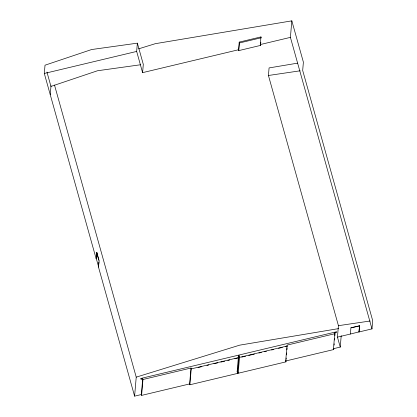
<?xml version="1.0" encoding="UTF-8"?>
<svg xmlns="http://www.w3.org/2000/svg" width="417" height="417" viewBox="0 0 417 417"><rect width="100%" height="100%" fill="white"/><g stroke="black" fill="none" stroke-linecap="round" stroke-linejoin="round"><path stroke-width="0.63" d="M96.186 258.853L96.89 252.702L96.186 258.853L44.311 73.465L45.02 65.198L91.594 49.54L137.37 43.16L143.307 64.374L142.598 72.641L238.56 49.743L239.217 42.107L260.964 36.92L261.204 37.775L239.457 42.961L238.8 50.598L260.552 45.406L260.823 42.226M50.248 94.68L51.01 85.803M189.626 383.932L141.592 395.394L142.958 379.491L190.991 368.029L189.626 383.932L189.865 384.787L237.627 373.392L237.148 371.683L238.508 355.779L239.056 355.649L237.69 371.552L238.17 373.262L285.932 361.862L285.692 361.007L333.725 349.545L333.485 348.69L334.846 332.792L336.66 332.359L336.717 331.724L140.962 378.433L140.904 379.069L142.718 378.636L141.353 394.539L134.602 396.15L98.454 266.969L98.876 262.084M98.454 266.969L99.157 260.818L96.89 252.702M142.598 72.641L136.661 51.432L137.37 43.16M134.602 396.15L136.229 377.135L54.507 85.063M189.865 384.787L191.231 368.889L190.991 368.029M260.552 45.406L260.312 44.551L260.964 36.92M237.627 373.392L237.789 371.484M238.17 373.262L239.535 357.359L239.056 355.649M333.485 348.69L340.241 347.08L337.452 337.124L338.432 325.677L268.433 75.487L269.08 67.919L297.67 63.139M337.452 337.124L350.416 334.033L350.911 327.84L359.517 325.792L359.016 331.979L371.98 328.888L290.409 37.368L291.827 20.85L155.333 43.681L138.606 48.852M285.692 361.007L287.052 345.109L335.086 333.647L334.846 332.792M285.932 361.862L286.041 360.59M286.151 359.318L286.26 358.047M286.531 354.867L286.693 352.959M286.969 349.78L287.131 347.872M333.725 349.545L333.835 348.273M334.106 345.094L334.215 343.822M334.543 340.006L334.653 338.734M334.924 335.555L335.033 334.283M340.241 347.08L341.215 335.669M359.016 331.979L359.517 325.792M371.98 328.888L372.689 320.621L302.685 70.431L303.394 62.18L291.827 20.85M136.229 377.135L239.686 345.156L338.677 328.596M44.311 73.465L136.661 51.432M260.312 44.551L290.409 37.368M359.537 325.875L350.911 327.84M191.231 368.889L238.988 357.489M239.535 357.359L287.292 345.964M198.059 367.544L201.859 366.637M206.931 365.428L208.828 364.974M213.9 363.765L217.7 362.858M220.864 362.102L224.669 361.195M227.833 360.439L229.736 359.986M234.802 358.776L238.607 357.869M241.771 357.114L245.571 356.207M248.74 355.451L254.443 354.09M258.879 353.032L261.412 352.428M264.581 351.672L266.479 351.218M271.545 350.009L273.448 349.555M278.514 348.346L282.319 347.439M285.483 346.683L287.386 346.23M358.99 331.896L350.416 334.033M237.148 371.683L237.69 371.552M268.433 75.487L300.146 70.807M338.432 325.677L370.15 320.996M140.79 64.724L97.531 70.749L50.957 86.408L46.944 72.063M239.217 42.107L239.457 42.961M238.56 49.743L238.8 50.598M142.718 378.636L142.958 379.491M140.962 378.433L141.248 379.46M141.353 394.539L141.592 395.394M96.708 252.744L98.803 260.239M96.363 258.806L98.636 266.927"/></g></svg>
